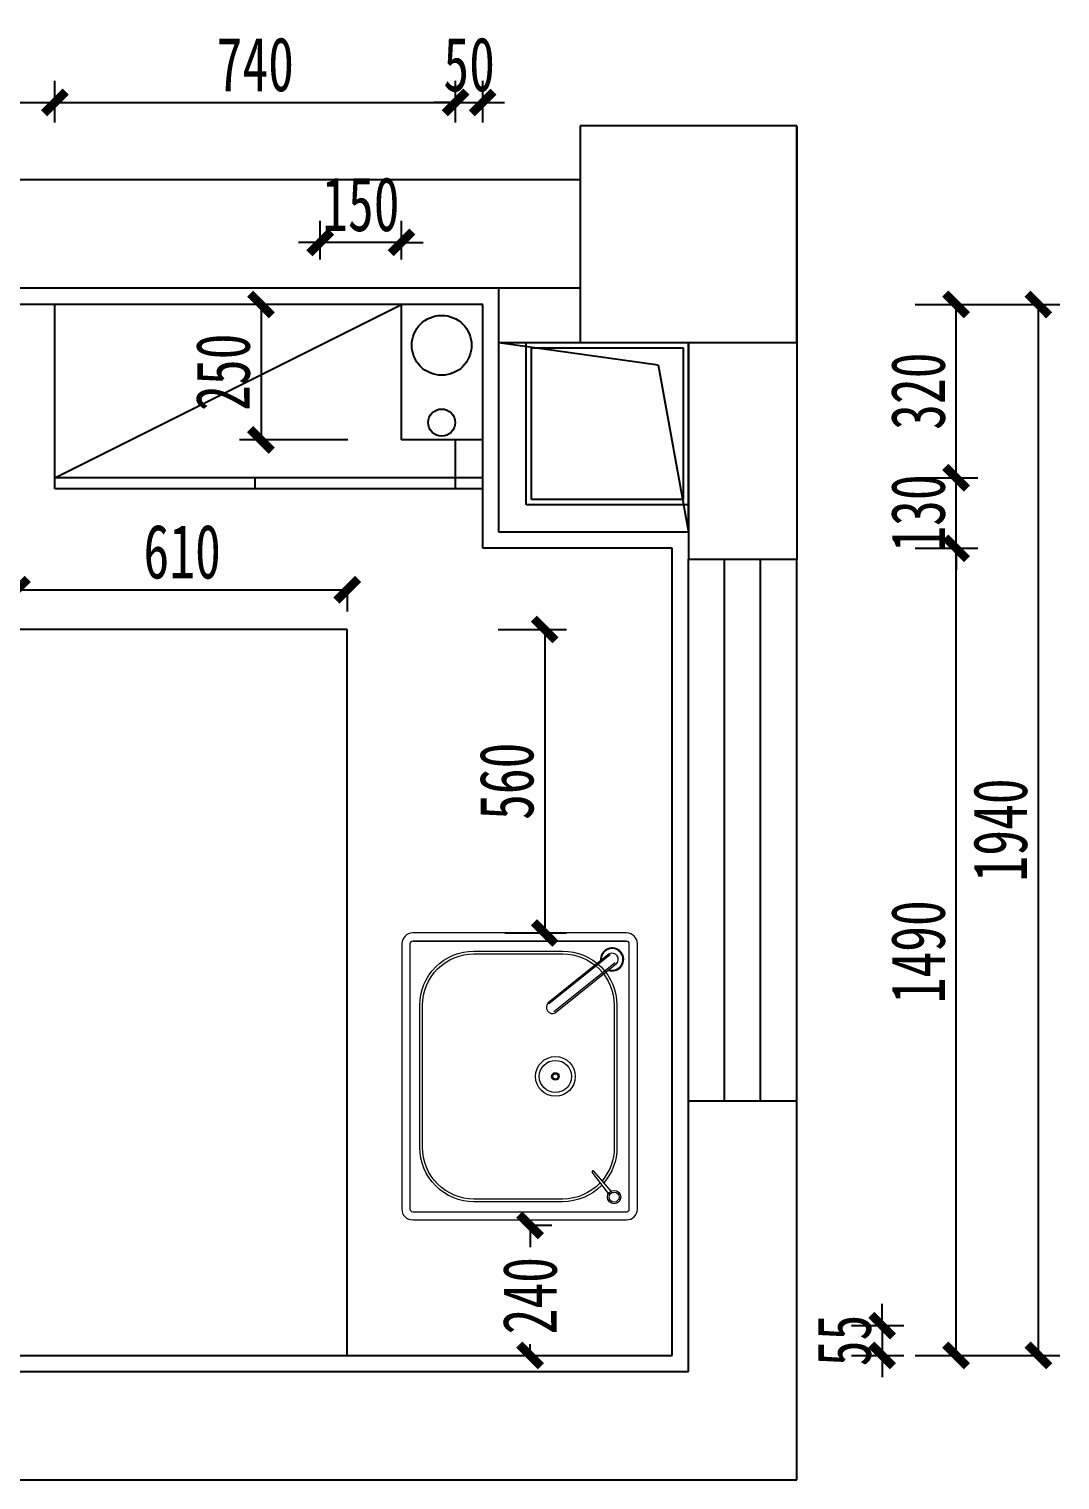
# Model space of a CAD drawing. Header units: millimetres. Extents: x 3104083 to 3173399, y -3165492 to -3044687.
# Drawn here: x 3123598 to 3125502, y -3136543 to -3133865 of the extents above; entities that cross this region are included whole.
import ezdxf

# ---------------------------------------------------------------- set-up
doc = ezdxf.new("R2010")
doc.units = ezdxf.units.MM
doc.header["$LTSCALE"] = 500
doc.header["$MEASUREMENT"] = 0
doc.header["$PDMODE"] = 2
doc.linetypes.add('ACAD_ISO03W100', pattern=[30, 12, -18])
doc.layers.get('0').update_dxf_attribs({"linetype": 'CONTINUOUS'})
doc.layers.get('DEFPOINTS').update_dxf_attribs({"linetype": 'CONTINUOUS'})
for name, color, linetype in [('D-节点尺寸', 5, 'CONTINUOUS'), ('P-完成面', 3, 'CONTINUOUS'), ('ZB_厨柜', 7, 'CONTINUOUS'), ('台面', 4, 'CONTINUOUS'), ('柜体', 2, 'CONTINUOUS')]:
    doc.layers.add(name, color=color, linetype=linetype)
doc.layers.add('墙体', color=6, linetype='CONTINUOUS', lineweight=25)
doc.layers.add('电器', color=85, linetype='CONTINUOUS', lineweight=15)
doc.styles.add('DIM', font='SimSun.ttf', dxfattribs={"width": 0.7})
doc.dimstyles.new('40', dxfattribs={"dimscale": 40, "dimtxt": 2.5, "dimasz": 1, "dimexe": 1, "dimexo": 1, "dimgap": 0.5, "dimtad": 1, "dimdec": 0, "dimzin": 0, "dimdsep": 46, "dimtxsty": 'DIM', "dimblk": 'ARCHTICK', "dimcen": 0, "dimclrd": 5, "dimclre": 5, "dimclrt": 35, "dimadec": 0, "dimazin": 0, "dimtfac": 0.5, "dimtdec": 0, "dimtix": 1, "dimtmove": 2, "dimatfit": 2, "dimldrblk": 'A', "dimfxl": 0, "dimtolj": 1, "dimtzin": 0, "dimlwd": -1, "dimlwe": -1, "dimarcsym": 0})

# ---------------------------------------------------------------- blocks, each defined once
blk = doc.blocks.new('单水槽平面')
at = {"layer": '电器'}
for p, q in [((219867.1, -105956.4), (219377.5, -105956.4)), ((219357.5, -105976.4), (219357.5, -106371.4)), ((219372.5, -105976.4), (219372.5, -106371.4)), ((219372.5, -106371.4), (219372.5, -105976.4)), ((219867.1, -105971.4), (219377.5, -105971.4)), ((219872.1, -106371.4), (219872.1, -105976.4)), ((219887.1, -106371.4), (219887.1, -105976.4)), ((219396.1, -106008.4), (219486.6, -106121.3)), ((219397.8, -106006.9), (219488.4, -106119.8)), ((219412.7, -105997.6), (219503.2, -106110.5)), ((219414.5, -105995), (219505, -106107.9)), ((219834, -106004.9), (219796.9, -106037)), ((219838.5, -106009.9), (219798.8, -106040.1)), ((219377.5, -106376.4), (219867.1, -106376.4)), ((219377.5, -106376.4), (219867.1, -106376.4)), ((219377.5, -106391.4), (219867.1, -106391.4))]:
    blk.add_line(p, q, dxfattribs=at)
for points in [[(219823.4, -106022.6, -0.202235), (219853.6, -106094.2), (219853.6, -106258.2, -0.414214), (219753.6, -106358.2), (219490.9, -106358.2, -0.414214), (219390.9, -106258.2), (219390.9, -106094.2, -0.414214), (219490.9, -105994.2), (219753.6, -105994.2, -0.178633), (219818.6, -106018.2, -0.178633)], [(219819.3, -106025.6, -0.204737), (219848.6, -106094.2), (219848.6, -106258.2, -0.414214), (219753.6, -106353.2), (219490.9, -106353.2, -0.414214), (219395.9, -106258.2), (219395.9, -106094.2, -0.414214), (219490.9, -105999.2), (219753.6, -105999.2, -0.176592), (219814.8, -106021.5, -0.176592)]]:
    blk.add_lwpolyline(points, format="xyb", dxfattribs=at)
for centre, radius in [((219845, -105999.4), 12.3), ((219845, -105999.4), 9.28), ((219622.3, -106107.8), 36.7), ((219622.3, -106107.8), 29.7), ((219622.3, -106107.8), 6.95), ((219622.3, -106107.8), 4.95)]:
    blk.add_circle(centre, radius, dxfattribs=at)
for centre, radius, start, end in [((219377.5, -105976.4), 20, 90, 180), ((219377.5, -105976.4), 20, 90, 180), ((219867.1, -105976.4), 20, 0, 90), ((219377.5, -105976.4), 5, 90, 180), ((219406.3, -106003.1), 21.5, 340.7243, 277.0978), ((219406.3, -106003.1), 20, 343.5312, 274.3312), ((219406.3, -106003.1), 11.5, 46.7072, 207.3519), ((219867.1, -105976.4), 5, 0, 90), ((219798.2, -106038.4), 1.86, 128.1042, 288.8004), ((219494.7, -106113), 11.5, 225.4964, 26.4981), ((219377.5, -106371.4), 20, 180, 270), ((219377.5, -106371.4), 20, 180, 270), ((219377.5, -106371.4), 5, 180, 270), ((219867.1, -106371.4), 20, 270, 0), ((219867.1, -106371.4), 5, 270, 0)]:
    blk.add_arc(centre, radius, start, end, dxfattribs=at)
blk = doc.blocks.new('_ArchTick')
at = {"color": 0, "linetype": 'ByBlock', "const_width": 0.4}
blk.add_lwpolyline([(-0.5, -0.5), (0.5, 0.5)], dxfattribs=at)
blk = doc.blocks.new('*D2160')
at = {"layer": 'D-节点尺寸', "color": 5, "ltscale": 100}
for p, q in [((3125173.1, -3136258.4), (3125173.1, -3136218.4)), ((3125116.5, -3136258.4), (3125213.1, -3136258.4)), ((3125173.1, -3136258.4), (3125173.1, -3136313.4)), ((3125116.5, -3136313.4), (3125213.1, -3136313.4)), ((3125173.1, -3136313.4), (3125173.1, -3136353.4))]:
    blk.add_line(p, q, dxfattribs=at)
at = {"layer": 'DEFPOINTS', "color": 0, "ltscale": 100}
for p in [(3125076.5, -3136258.4), (3125076.5, -3136313.4), (3125173.1, -3136313.4)]:
    blk.add_point(p, dxfattribs=at)
at = {"layer": 'D-节点尺寸', "color": 5, "ltscale": 100, "xscale": 40, "yscale": 40, "zscale": 40}
for p, rotation in [((3125173.1, -3136258.4), 270), ((3125173.1, -3136313.4), 90)]:
    blk.add_blockref('_ArchTick', p, dxfattribs=dict(at, rotation=rotation))
at = {"layer": 'D-节点尺寸', "color": 35, "ltscale": 100, "insert": (3125103.1, -3136285.9), "char_height": 100, "attachment_point": 5, "rotation": 90, "style": 'DIM'}
blk.add_mtext('\\A1;55', dxfattribs=at)
blk = doc.blocks.new('A')
for p, q in [((-1.435, 1.148), (-1.09, 1.437)), ((-1.09, 1.437), (0, 0)), ((-1.435, 1.148), (-0.369, 0)), ((-0.369, 0), (-2.127, 0)), ((-1.435, -1.148), (-0.369, 0)), ((-1.09, -1.437), (0, 0)), ((-1.435, -1.148), (-1.09, -1.437))]:
    blk.add_line(p, q)
for points in [[(-1.435, 1.148), (-1.09, 1.437), (-0.369, 0), (0, 0)], [(-1.435, -1.148), (-1.09, -1.437), (-0.369, 0), (0, 0)]]:
    blk.add_solid(points)
blk = doc.blocks.new('*D2161')
at = {"layer": 'D-节点尺寸', "color": 5, "ltscale": 100}
for p, q in [((3125234.4, -3134823.4), (3125349.8, -3134823.4)), ((3125309.8, -3136313.4), (3125309.8, -3134823.4)), ((3125234.4, -3136313.4), (3125349.8, -3136313.4))]:
    blk.add_line(p, q, dxfattribs=at)
at = {"layer": 'DEFPOINTS', "color": 0, "ltscale": 100}
for p in [(3125194.4, -3134823.4), (3125309.8, -3134823.4), (3125194.4, -3136313.4)]:
    blk.add_point(p, dxfattribs=at)
at = {"layer": 'D-节点尺寸', "color": 5, "ltscale": 100, "xscale": 40, "yscale": 40, "zscale": 40}
for p, rotation in [((3125309.8, -3134823.4), 90), ((3125309.8, -3136313.4), 270)]:
    blk.add_blockref('_ArchTick', p, dxfattribs=dict(at, rotation=rotation))
at = {"layer": 'D-节点尺寸', "color": 35, "ltscale": 100, "insert": (3125239.8, -3135568.4), "char_height": 100, "attachment_point": 5, "rotation": 90, "style": 'DIM'}
blk.add_mtext('\\A1;1490', dxfattribs=at)
blk = doc.blocks.new('*D2162')
at = {"layer": 'D-节点尺寸', "color": 5, "ltscale": 100}
for p, q in [((3125309.8, -3134693.4), (3125309.8, -3134653.4)), ((3125234.4, -3134693.4), (3125349.8, -3134693.4)), ((3125309.8, -3134823.4), (3125309.8, -3134693.4)), ((3125234.4, -3134823.4), (3125349.8, -3134823.4)), ((3125309.8, -3134823.4), (3125309.8, -3134863.4))]:
    blk.add_line(p, q, dxfattribs=at)
at = {"layer": 'DEFPOINTS', "color": 0, "ltscale": 100}
for p in [(3125194.4, -3134693.4), (3125309.8, -3134693.4), (3125194.4, -3134823.4)]:
    blk.add_point(p, dxfattribs=at)
at = {"layer": 'D-节点尺寸', "color": 5, "ltscale": 100, "xscale": 40, "yscale": 40, "zscale": 40}
for p, rotation in [((3125309.8, -3134693.4), 270), ((3125309.8, -3134823.4), 90)]:
    blk.add_blockref('_ArchTick', p, dxfattribs=dict(at, rotation=rotation))
at = {"layer": 'D-节点尺寸', "color": 35, "ltscale": 100, "insert": (3125239.8, -3134758.4), "char_height": 100, "attachment_point": 5, "rotation": 90, "style": 'DIM'}
blk.add_mtext('\\A1;130', dxfattribs=at)
blk = doc.blocks.new('*D2163')
at = {"layer": 'D-节点尺寸', "color": 5, "ltscale": 100}
for p, q in [((3125234.4, -3134373.4), (3125349.8, -3134373.4)), ((3125309.8, -3134693.4), (3125309.8, -3134373.4)), ((3125234.4, -3134693.4), (3125349.8, -3134693.4))]:
    blk.add_line(p, q, dxfattribs=at)
at = {"layer": 'DEFPOINTS', "color": 0, "ltscale": 100}
for p in [(3125194.4, -3134373.4), (3125309.8, -3134373.4), (3125194.4, -3134693.4)]:
    blk.add_point(p, dxfattribs=at)
at = {"layer": 'D-节点尺寸', "color": 5, "ltscale": 100, "xscale": 40, "yscale": 40, "zscale": 40}
for p, rotation in [((3125309.8, -3134373.4), 90), ((3125309.8, -3134693.4), 270)]:
    blk.add_blockref('_ArchTick', p, dxfattribs=dict(at, rotation=rotation))
at = {"layer": 'D-节点尺寸', "color": 35, "ltscale": 100, "insert": (3125239.8, -3134533.4), "char_height": 100, "attachment_point": 5, "rotation": 90, "style": 'DIM'}
blk.add_mtext('\\A1;320', dxfattribs=at)
blk = doc.blocks.new('*D2164')
at = {"layer": 'D-节点尺寸', "color": 5, "ltscale": 100}
for p, q in [((3125301.6, -3134373.4), (3125501.6, -3134373.4)), ((3125461.6, -3134373.4), (3125461.6, -3136313.4)), ((3125301.6, -3136313.4), (3125501.6, -3136313.4))]:
    blk.add_line(p, q, dxfattribs=at)
at = {"layer": 'DEFPOINTS', "color": 0, "ltscale": 100}
for p in [(3125194.4, -3134373.4), (3125213.6, -3136313.4), (3125461.6, -3136313.4)]:
    blk.add_point(p, dxfattribs=at)
at = {"layer": 'D-节点尺寸', "color": 5, "ltscale": 100, "xscale": 40, "yscale": 40, "zscale": 40}
for p, rotation in [((3125461.6, -3134373.4), 90), ((3125461.6, -3136313.4), 270)]:
    blk.add_blockref('_ArchTick', p, dxfattribs=dict(at, rotation=rotation))
at = {"layer": 'D-节点尺寸', "color": 35, "ltscale": 100, "insert": (3125391.6, -3135343.4), "char_height": 100, "attachment_point": 5, "rotation": 90, "style": 'DIM'}
blk.add_mtext('\\A1;1940', dxfattribs=at)
blk = doc.blocks.new('*D2172')
at = {"layer": 'D-节点尺寸', "color": 5, "ltscale": 100}
for p, q in [((3122725.5, -3134037.3), (3122725.5, -3133960.4)), ((3123645.5, -3134037.3), (3123645.5, -3133960.4)), ((3122725.5, -3134000.4), (3123645.5, -3134000.4))]:
    blk.add_line(p, q, dxfattribs=at)
at = {"layer": 'DEFPOINTS', "color": 0, "ltscale": 100}
for p in [(3123645.5, -3134000.4), (3122725.5, -3134077.3), (3123645.5, -3134077.3)]:
    blk.add_point(p, dxfattribs=at)
at = {"layer": 'D-节点尺寸', "color": 5, "ltscale": 100, "xscale": 40, "yscale": 40, "zscale": 40, "rotation": 180}
blk.add_blockref('_ArchTick', (3122725.5, -3134000.4), dxfattribs=at)
at = {"layer": 'D-节点尺寸', "color": 5, "ltscale": 100, "xscale": 40, "yscale": 40, "zscale": 40}
blk.add_blockref('_ArchTick', (3123645.5, -3134000.4), dxfattribs=at)
at = {"layer": 'D-节点尺寸', "color": 35, "ltscale": 100, "insert": (3123185.5, -3133930.4), "char_height": 100, "attachment_point": 5, "style": 'DIM'}
blk.add_mtext('\\A1;920', dxfattribs=at)
blk = doc.blocks.new('*D2173')
at = {"layer": 'D-节点尺寸', "color": 5, "ltscale": 100}
for p, q in [((3123645.5, -3134037.3), (3123645.5, -3133960.4)), ((3124385.5, -3134037.3), (3124385.5, -3133960.4)), ((3123645.5, -3134000.4), (3124385.5, -3134000.4))]:
    blk.add_line(p, q, dxfattribs=at)
at = {"layer": 'DEFPOINTS', "color": 0, "ltscale": 100}
for p in [(3124385.5, -3134000.4), (3123645.5, -3134077.3), (3124385.5, -3134077.3)]:
    blk.add_point(p, dxfattribs=at)
at = {"layer": 'D-节点尺寸', "color": 5, "ltscale": 100, "xscale": 40, "yscale": 40, "zscale": 40, "rotation": 180}
blk.add_blockref('_ArchTick', (3123645.5, -3134000.4), dxfattribs=at)
at = {"layer": 'D-节点尺寸', "color": 5, "ltscale": 100, "xscale": 40, "yscale": 40, "zscale": 40}
blk.add_blockref('_ArchTick', (3124385.5, -3134000.4), dxfattribs=at)
at = {"layer": 'D-节点尺寸', "color": 35, "ltscale": 100, "insert": (3124015.5, -3133930.4), "char_height": 100, "attachment_point": 5, "style": 'DIM'}
blk.add_mtext('\\A1;740', dxfattribs=at)
blk = doc.blocks.new('*D2174')
at = {"layer": 'D-节点尺寸', "color": 5, "ltscale": 100}
for p, q in [((3124385.5, -3134037.3), (3124385.5, -3133960.4)), ((3124435.5, -3134037.3), (3124435.5, -3133960.4)), ((3124385.5, -3134000.4), (3124345.5, -3134000.4)), ((3124385.5, -3134000.4), (3124435.5, -3134000.4)), ((3124435.5, -3134000.4), (3124475.5, -3134000.4))]:
    blk.add_line(p, q, dxfattribs=at)
at = {"layer": 'DEFPOINTS', "color": 0, "ltscale": 100}
for p in [(3124435.5, -3134000.4), (3124385.5, -3134077.3), (3124435.5, -3134077.3)]:
    blk.add_point(p, dxfattribs=at)
at = {"layer": 'D-节点尺寸', "color": 5, "ltscale": 100, "xscale": 40, "yscale": 40, "zscale": 40}
blk.add_blockref('_ArchTick', (3124385.5, -3134000.4), dxfattribs=at)
at = {"layer": 'D-节点尺寸', "color": 5, "ltscale": 100, "xscale": 40, "yscale": 40, "zscale": 40, "rotation": 180}
blk.add_blockref('_ArchTick', (3124435.5, -3134000.4), dxfattribs=at)
at = {"layer": 'D-节点尺寸', "color": 35, "ltscale": 100, "insert": (3124410.5, -3133930.4), "char_height": 100, "attachment_point": 5, "style": 'DIM'}
blk.add_mtext('\\A1;50', dxfattribs=at)
blk = doc.blocks.new('*D2177')
at = {"layer": 'D-节点尺寸', "color": 5, "ltscale": 100}
for p, q in [((3124135.5, -3134290.3), (3124135.5, -3134218.7)), ((3124285.5, -3134290.3), (3124285.5, -3134218.7)), ((3124135.5, -3134258.7), (3124095.5, -3134258.7)), ((3124285.5, -3134258.7), (3124135.5, -3134258.7)), ((3124285.5, -3134258.7), (3124325.5, -3134258.7))]:
    blk.add_line(p, q, dxfattribs=at)
at = {"layer": 'DEFPOINTS', "color": 0, "ltscale": 100}
for p in [(3124135.5, -3134258.7), (3124135.5, -3134330.3), (3124285.5, -3134330.3)]:
    blk.add_point(p, dxfattribs=at)
at = {"layer": 'D-节点尺寸', "color": 5, "ltscale": 100, "xscale": 40, "yscale": 40, "zscale": 40}
blk.add_blockref('_ArchTick', (3124135.5, -3134258.7), dxfattribs=at)
at = {"layer": 'D-节点尺寸', "color": 5, "ltscale": 100, "xscale": 40, "yscale": 40, "zscale": 40, "rotation": 180}
blk.add_blockref('_ArchTick', (3124285.5, -3134258.7), dxfattribs=at)
at = {"layer": 'D-节点尺寸', "color": 35, "ltscale": 100, "insert": (3124210.5, -3134188.7), "char_height": 100, "attachment_point": 5, "style": 'DIM'}
blk.add_mtext('\\A1;150', dxfattribs=at)
blk = doc.blocks.new('*D2178')
at = {"layer": 'D-节点尺寸', "color": 5, "ltscale": 100}
for p, q in [((3124044.3, -3134373.4), (3123986.2, -3134373.4)), ((3124026.2, -3134373.4), (3124026.2, -3134623.4)), ((3124186.2, -3134623.4), (3123986.2, -3134623.4))]:
    blk.add_line(p, q, dxfattribs=at)
at = {"layer": 'DEFPOINTS', "color": 0, "ltscale": 100}
for p in [(3124084.3, -3134373.4), (3124026.2, -3134623.4), (3124285.5, -3134623.4)]:
    blk.add_point(p, dxfattribs=at)
at = {"layer": 'D-节点尺寸', "color": 5, "ltscale": 100, "xscale": 40, "yscale": 40, "zscale": 40}
for p, rotation in [((3124026.2, -3134373.4), 90), ((3124026.2, -3134623.4), 270)]:
    blk.add_blockref('_ArchTick', p, dxfattribs=dict(at, rotation=rotation))
at = {"layer": 'D-节点尺寸', "color": 35, "ltscale": 100, "insert": (3123956.2, -3134498.4), "char_height": 100, "attachment_point": 5, "rotation": 90, "style": 'DIM'}
blk.add_mtext('\\A1;250', dxfattribs=at)
blk = doc.blocks.new('*D2181')
at = {"layer": 'D-节点尺寸', "color": 5, "ltscale": 100}
for p, q in [((3124523, -3136073.2), (3124563, -3136073.2)), ((3124523, -3136073.2), (3124523, -3136113.7)), ((3124523, -3136313.4), (3124523, -3136292.9)), ((3124523, -3136313.4), (3124563, -3136313.4))]:
    blk.add_line(p, q, dxfattribs=at)
at = {"layer": 'DEFPOINTS', "color": 0, "ltscale": 100}
for p in [(3124503, -3136073.2), (3124516.8, -3136313.4), (3124523, -3136313.4)]:
    blk.add_point(p, dxfattribs=at)
at = {"layer": 'D-节点尺寸', "color": 5, "ltscale": 100, "xscale": 40, "yscale": 40, "zscale": 40}
for p, rotation in [((3124523, -3136073.2), 90), ((3124523, -3136313.4), 270)]:
    blk.add_blockref('_ArchTick', p, dxfattribs=dict(at, rotation=rotation))
at = {"layer": 'D-节点尺寸', "color": 35, "ltscale": 100, "insert": (3124523, -3136203.3), "char_height": 100, "attachment_point": 5, "rotation": 90, "style": 'DIM'}
blk.add_mtext('\\A1;240', dxfattribs=at)
blk = doc.blocks.new('*D2182')
at = {"layer": 'D-节点尺寸', "color": 5, "ltscale": 100}
for p, q in [((3124463.8, -3134973.4), (3124590, -3134973.4)), ((3124550, -3134973.4), (3124550, -3135533.6)), ((3124476.1, -3135533.6), (3124590, -3135533.6))]:
    blk.add_line(p, q, dxfattribs=at)
at = {"layer": 'DEFPOINTS', "color": 0, "ltscale": 100}
for p in [(3124423.8, -3134973.4), (3124436.1, -3135533.6), (3124550, -3135533.6)]:
    blk.add_point(p, dxfattribs=at)
at = {"layer": 'D-节点尺寸', "color": 5, "ltscale": 100, "xscale": 40, "yscale": 40, "zscale": 40}
for p, rotation in [((3124550, -3134973.4), 90), ((3124550, -3135533.6), 270)]:
    blk.add_blockref('_ArchTick', p, dxfattribs=dict(at, rotation=rotation))
at = {"layer": 'D-节点尺寸', "color": 35, "ltscale": 100, "insert": (3124480, -3135253.5), "char_height": 100, "attachment_point": 5, "rotation": 90, "style": 'DIM'}
blk.add_mtext('\\A1;560', dxfattribs=at)
blk = doc.blocks.new('*D2183')
at = {"layer": 'D-节点尺寸', "color": 5, "ltscale": 100}
for p, q in [((3123575.5, -3134881.2), (3123575.5, -3134940)), ((3123575.5, -3134900), (3124185.5, -3134900)), ((3124185.5, -3134900), (3124185.5, -3134940))]:
    blk.add_line(p, q, dxfattribs=at)
at = {"layer": 'DEFPOINTS', "color": 0, "ltscale": 100}
for p in [(3123575.5, -3134841.2), (3124185.5, -3134877), (3124185.5, -3134900)]:
    blk.add_point(p, dxfattribs=at)
at = {"layer": 'D-节点尺寸', "color": 5, "ltscale": 100, "xscale": 40, "yscale": 40, "zscale": 40, "rotation": 180}
blk.add_blockref('_ArchTick', (3123575.5, -3134900), dxfattribs=at)
at = {"layer": 'D-节点尺寸', "color": 5, "ltscale": 100, "xscale": 40, "yscale": 40, "zscale": 40}
blk.add_blockref('_ArchTick', (3124185.5, -3134900), dxfattribs=at)
at = {"layer": 'D-节点尺寸', "color": 35, "ltscale": 100, "insert": (3123880.5, -3134830), "char_height": 100, "attachment_point": 5, "style": 'DIM'}
blk.add_mtext('\\A1;610', dxfattribs=at)

msp = doc.modelspace()

# ---------------------------------------------------------------- linework, layer by layer
at = {"layer": 'P-完成面', "color": 3, "ltscale": 100}
for p, q in [((3124435.518, -3134373.409), (3122695.518, -3134373.41)), ((3124285.518, -3134623.409), (3124285.518, -3134373.409)), ((3124435.518, -3134823.41), (3124435.518, -3134373.409)), ((3124435.518, -3134623.409), (3124285.518, -3134623.409)), ((3124785.518, -3134823.41), (3124435.518, -3134823.41)), ((3124785.518, -3136313.41), (3124785.518, -3134823.41)), ((3122695.518, -3136313.41), (3124785.518, -3136313.41))]:
    msp.add_line(p, q, dxfattribs=at)
at = {"layer": '台面', "linetype": 'ACAD_ISO03W100'}
for p, q in [((3124185.518, -3134973.409), (3122295.518, -3134973.41)), ((3124185.518, -3136313.41), (3124185.518, -3134973.409))]:
    msp.add_line(p, q, dxfattribs=at)
at = {"layer": '墙体'}
for p, q in [((3125015.518, -3134043.407), (3124615.518, -3134043.407)), ((3124615.518, -3134043.407), (3124615.518, -3134443.407)), ((3125015.518, -3134443.407), (3125015.518, -3134043.407)), ((3125015.518, -3134043.407), (3125015.518, -3134843.41)), ((3124615.518, -3134143.41), (3122165.518, -3134143.41)), ((3124615.518, -3134343.41), (3122665.518, -3134343.41)), ((3124465.518, -3134793.409), (3124465.518, -3134343.41)), ((3124465.518, -3134443.409), (3124815.518, -3134443.409)), ((3124465.518, -3134443.409), (3124759.298, -3134484.867)), ((3124465.518, -3134443.41), (3124815.518, -3134443.41)), ((3124465.518, -3134793.41), (3124465.518, -3134443.41)), ((3124515.518, -3134743.409), (3124515.518, -3134443.409)), ((3124515.518, -3134443.41), (3124815.518, -3134443.41)), ((3124515.518, -3134743.41), (3124515.518, -3134443.41)), ((3124615.518, -3134443.407), (3125015.518, -3134443.407)), ((3124815.518, -3134443.409), (3124815.518, -3134743.409)), ((3124815.518, -3134793.41), (3124815.518, -3134443.41)), ((3124815.518, -3134443.41), (3124815.518, -3134743.41)), ((3124815.518, -3134443.41), (3124815.518, -3134793.41)), ((3124525.518, -3134453.409), (3124805.518, -3134453.409)), ((3124525.518, -3134733.409), (3124525.518, -3134453.409)), ((3124525.518, -3134453.41), (3124805.518, -3134453.41)), ((3124525.518, -3134733.41), (3124525.518, -3134453.41)), ((3124805.518, -3134453.409), (3124805.518, -3134733.409)), ((3124805.518, -3134453.41), (3124805.518, -3134733.41)), ((3124759.298, -3134484.867), (3124815.518, -3134793.409)), ((3124815.518, -3134743.409), (3124515.518, -3134743.409)), ((3124815.518, -3134743.41), (3124515.518, -3134743.41)), ((3124805.518, -3134733.409), (3124525.518, -3134733.409)), ((3124805.518, -3134733.41), (3124525.518, -3134733.41)), ((3124815.518, -3134793.409), (3124465.518, -3134793.409)), ((3124815.518, -3134793.41), (3124465.518, -3134793.41)), ((3124815.518, -3134793.409), (3124815.518, -3134843.41)), ((3124815.518, -3134843.41), (3125015.518, -3134843.41)), ((3125015.518, -3136543.41), (3125015.518, -3135793.41)), ((3124815.518, -3136343.41), (3124815.518, -3135843.41)), ((3124815.518, -3135843.41), (3125015.518, -3135843.41)), ((3122665.518, -3136343.409), (3124815.518, -3136343.41)), ((3122665.518, -3136543.409), (3125015.518, -3136543.41))]:
    msp.add_line(p, q, dxfattribs=at)
at = {"layer": '墙体', "color": 2}
for p, q in [((3124815.518, -3135843.41, 0), (3124815.518, -3134843.41, 0)), ((3124882.185, -3135843.41, 0), (3124882.185, -3134843.41, 0)), ((3124948.851, -3135843.41, 0), (3124948.851, -3134843.41, 0)), ((3125015.518, -3135843.41, 0), (3125015.518, -3134843.41))]:
    msp.add_line(p, q, dxfattribs=at)
at = {"layer": '墙体'}
for centre, radius in [((3124359.792, -3134448.673), 55.223), ((3124359.792, -3134591.324), 25)]:
    msp.add_circle(centre, radius, dxfattribs=at)
at = {"layer": '柜体'}
for p, q in [((3123645.518, -3134713.409), (3123645.518, -3134373.409)), ((3123645.518, -3134693.409), (3124285.518, -3134373.41)), ((3124385.518, -3134713.409), (3124385.518, -3134623.409)), ((3124435.518, -3134693.409), (3123645.518, -3134693.409)), ((3124435.518, -3134713.409), (3123645.518, -3134713.409)), ((3124015.518, -3134713.409), (3124015.518, -3134693.409))]:
    msp.add_line(p, q, dxfattribs=at)

# ---------------------------------------------------------------- block references
at = {"layer": 'ZB_厨柜', "color": 253, "rotation": 270}
msp.add_blockref('单水槽平面', (3230677.606, -2916176.13), dxfattribs=at)

# ---------------------------------------------------------------- dimensions: what is measured, and where the dimension line sits
at = {"layer": 'D-节点尺寸', "color": 251, "ltscale": 100}
for base, p1, p2, picture, middle in [((3123645.518, -3134000.424), (3122725.518, -3134077.277), (3123645.518, -3134077.276), '*D2172', (3123185.518, -3133930.424)), ((3124385.518, -3134000.424), (3123645.518, -3134077.276), (3124385.518, -3134077.276), '*D2173', (3124015.518, -3133930.424)), ((3124435.518, -3134000.424), (3124385.518, -3134077.276), (3124435.518, -3134077.276), '*D2174', (3124410.518, -3133930.424)), ((3124135.518, -3134258.722), (3124285.518, -3134330.302), (3124135.518, -3134330.302), '*D2177', (3124210.518, -3134188.722)), ((3124185.518, -3134900.032), (3123575.518, -3134841.197), (3124185.518, -3134876.983), '*D2183', (3123880.518, -3134830.032))]:
    dim = msp.add_linear_dim(base=base, p1=p1, p2=p2, dimstyle='40', dxfattribs=at)
    dim.commit()
    dim.dimension.update_dxf_attribs({"geometry": picture, "text_midpoint": middle})
for base, p1, p2, picture, middle in [((3124026.219, -3134623.409), (3124084.286, -3134373.41), (3124285.518, -3134623.409), '*D2178', (3123956.219, -3134498.409)), ((3125309.796, -3134373.409), (3125194.352, -3134693.409), (3125194.352, -3134373.409), '*D2163', (3125239.796, -3134533.409)), ((3125461.628, -3136313.41), (3125194.352, -3134373.409), (3125213.571, -3136313.41), '*D2164', (3125391.628, -3135343.41)), ((3125309.796, -3134693.409), (3125194.352, -3134823.41), (3125194.352, -3134693.409), '*D2162', (3125239.796, -3134758.409)), ((3125309.796, -3134823.41), (3125194.352, -3136313.41), (3125194.352, -3134823.41), '*D2161', (3125239.796, -3135568.41)), ((3124550.002, -3135533.584), (3124423.755, -3134973.409), (3124436.134, -3135533.584), '*D2182', (3124480.002, -3135253.497)), ((3125173.138, -3136313.41), (3125076.471, -3136258.41), (3125076.471, -3136313.41), '*D2160', (3125103.138, -3136285.91))]:
    dim = msp.add_linear_dim(base=base, p1=p1, p2=p2, angle=90, dimstyle='40', dxfattribs=at)
    dim.commit()
    dim.dimension.update_dxf_attribs({"geometry": picture, "text_midpoint": middle})
dim = msp.add_linear_dim(base=(3124523.021, -3136313.41), p1=(3124503.021, -3136073.235), p2=(3124516.79, -3136313.41), angle=90, dimstyle='40', dxfattribs=at)
dim.commit()
dim.dimension.update_dxf_attribs({"geometry": '*D2181', "text_midpoint": (3124523.021, -3136203.323), "dimtype": 160})

doc.saveas('drawing.dxf')
